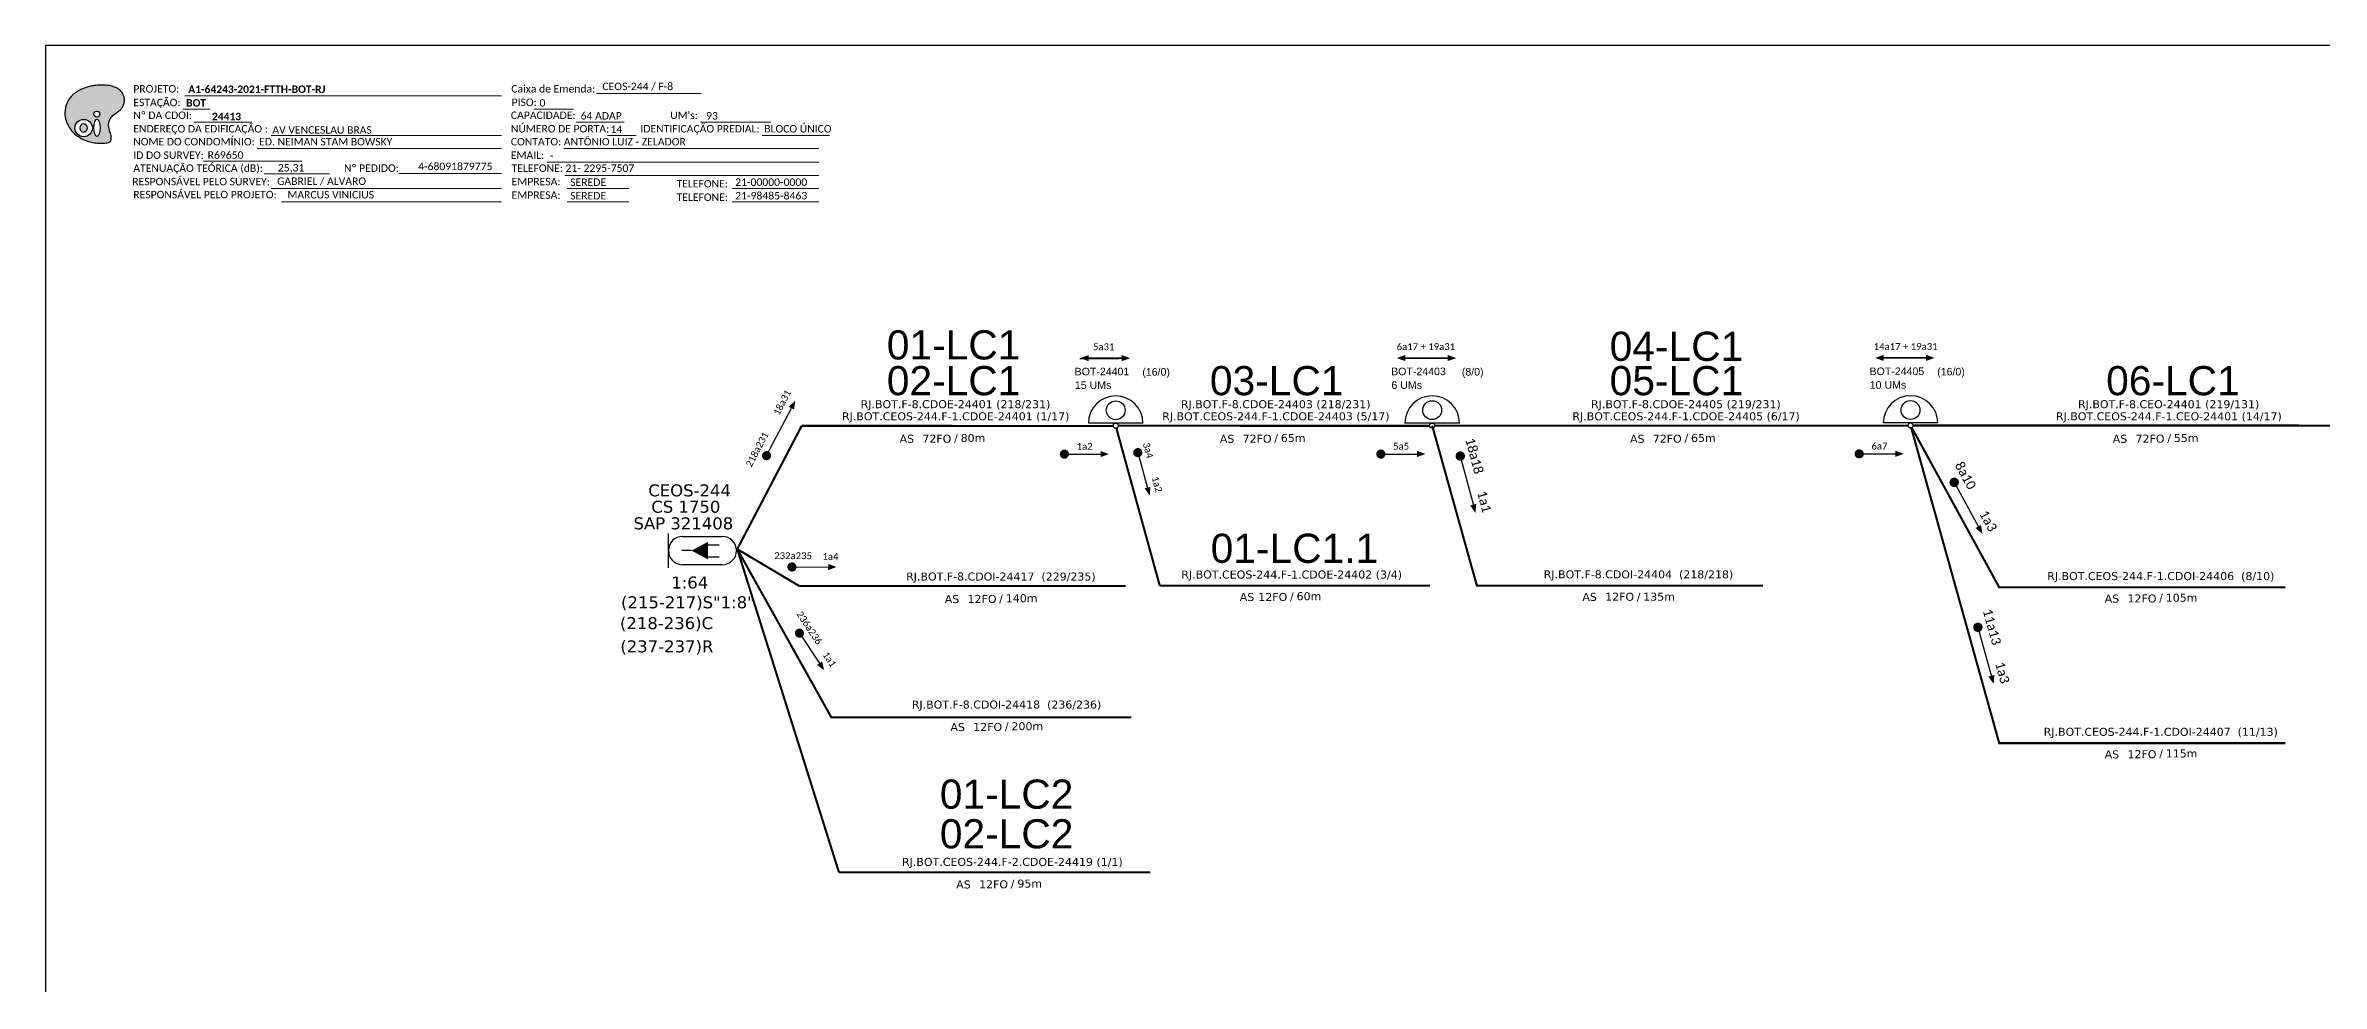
# Model space of a CAD drawing. Header units: inches. Extents: x 828 to 2588, y 223 to 817.
# Drawn here: x 828 to 1375, y 592 to 817 of the extents above; entities that cross this region are included whole.
import ezdxf
from ezdxf.enums import TextEntityAlignment as Align

# ---------------------------------------------------------------- set-up
doc = ezdxf.new("R2010")
doc.units = ezdxf.units.IN
doc.header["$MEASUREMENT"] = 0
for name, color, linetype, lineweight in [("20.0-LEGENDA DOS CDO'S", 1, 'Continuous', 0), ('20.1-CDO_INTERIOR', 1, 'Continuous', 0), ('40.1-ETIQUETAS', 1, 'Continuous', 20)]:
    doc.layers.add(name, color=color, linetype=linetype, lineweight=lineweight)
for name, color, linetype in [('20.4-CEOS', 1, 'Continuous'), ('CAP a instalar', 1, 'FENCELINE1'), ('CD a instalar', 1, 'Continuous'), ('label_cabos', 7, 'Continuous'), ('SETA', 7, 'Continuous'), ('texto', 255, 'Continuous')]:
    doc.layers.add(name, color=color, linetype=linetype)
doc.styles.add('ARIAL', font='arial.ttf')
doc.styles.add('siredit', font='verdana.ttf')
doc.styles.add('WMF-Calibri0', font='calibri.ttf')
doc.styles.add('WMF-Calibri1', font='calibrib.ttf')
doc.linetypes.add('FENCELINE1', pattern='A,0.25,-0.1,[133,ltypeshp.shx,S=0.1,R=0,X=-0.1,Y=0],-0.1,1', length=1.45)

# ---------------------------------------------------------------- blocks, each defined once
blk = doc.blocks.new('OI')
h = blk.add_hatch(color=40)
edge = h.paths.add_edge_path()
edge.add_spline(control_points=[(4.35, -0.67), (3.92, -0.99), (3.26, -1.5), (2.81, -2.59), (2.9, -3.5), (3.06, -4.27), (3.31, -4.85), (3.37, -5.39), (3.4, -5.88), (3.2, -6.4), (2.54, -6.61), (1.65, -6.63), (0.55, -6.67), (-0.56, -6.42), (-1.61, -6.14), (-2.77, -5.61), (-3.92, -4.77), (-4.89, -3.7), (-5.34, -2.65), (-5.6, -1.94), (-5.85, -0.96), (-5.71, 0.47), (-5.1, 2.02), (-4.14, 3.02), (-3.3, 3.61), (-2.37, 4.16), (-1.36, 4.44), (-0.56, 4.7), (0.79, 4.85), (2.24, 4.97), (3.79, 4.57), (4.67, 4.21), (5.44, 3.65), (5.76, 2.99), (6.03, 2.21), (6.01, 1.46), (5.72, 0.64), (5.31, 0.08), (4.88, -0.38), (4.51, -0.55), (4.35, -0.67)], knot_values=[0, 0, 0, 0, 1.60434, 2.417191, 3.427595, 4.282808, 4.776746, 5.304182, 5.888771, 6.258406, 6.858137, 7.79129, 8.986195, 10.124242, 11.187857, 12.242908, 13.953784, 15.414161, 16.515391, 17.349188, 17.675853, 19.552021, 21.515531, 22.568638, 23.63245, 24.621084, 25.782718, 26.745347, 27.142653, 29.870543, 31.004649, 31.921532, 32.709589, 33.801391, 34.042471, 35.192333, 35.971461, 36.628871, 37.254359, 37.836911, 37.836911, 37.836911, 37.836911], degree=3, periodic=0)
h.paths.add_polyline_path([(1.13, -0.87, -1), (-0.04, -0.87, -1)], flags=16)
edge = h.paths.add_edge_path(flags=16)
edge.add_ellipse((0.56, -3.59), major_axis=(-0.02, 1.71), ratio=0.361305, start_angle=0, end_angle=360)
h.paths.add_polyline_path([(-0.36, -3.62, -1), (-3.8, -3.62, -1)], flags=16)
edge = h.paths.add_edge_path(flags=0)
edge.add_ellipse((-2.08, -3.62), major_axis=(0, 0.885), ratio=0.758294, start_angle=0, end_angle=360)
at = {"color": 40}
for centre, radius in [((-2.08, -3.62), 1.72), ((0.54, -0.87), 0.587)]:
    blk.add_circle(centre, radius, dxfattribs=at)
blk.add_ellipse((-2.08, -3.62), major_axis=(0, 0.885), ratio=0.758294, start_param=-3.141592653589792, end_param=3.141592653589792, dxfattribs=at)
blk.add_ellipse((0.56, -3.59), major_axis=(-0.02, 1.71), ratio=0.361305, dxfattribs=at)
at = {"color": 40, "start_tangent": (-0.800898, -0.598801), "end_tangent": (-0.800898, -0.598801)}
blk.add_spline([(4.35, -0.67), (3.2, -1.78), (2.9, -2.54), (2.92, -3.55), (3.12, -4.38), (3.28, -4.85), (3.37, -5.37), (3.35, -5.95), (3.2, -6.29), (2.66, -6.55), (1.73, -6.63), (0.54, -6.62), (-0.58, -6.41), (-1.6, -6.11), (-2.56, -5.67), (-3.95, -4.67), (-4.89, -3.56), (-5.37, -2.56), (-5.64, -1.78), (-5.72, -1.46), (-5.63, 0.42), (-4.84, 2.22), (-4.13, 2.99), (-3.27, 3.62), (-2.4, 4.09), (-1.3, 4.47), (-0.37, 4.72), (0.02, 4.77), (2.75, 4.8), (3.85, 4.53), (4.69, 4.16), (5.31, 3.68), (5.85, 2.73), (5.93, 2.5), (5.94, 1.35), (5.67, 0.62), (5.29, 0.08), (4.84, -0.36), (4.35, -0.67)], degree=3, dxfattribs=at)

msp = doc.modelspace()

# ---------------------------------------------------------------- linework, layer by layer
msp.add_lwpolyline([(828.46, 222.82), (1667.03, 222.82), (1667.03, 816.82), (828.46, 816.82), (828.46, 222.82)])
at = {"color": 7, "lineweight": 0}
for points in [[(861.94, 804.78), (937.91, 804.78)], [(960.75, 805.27), (985.88, 805.27)], [(861.42, 801.5), (867.97, 801.5)], [(864.08, 798.43), (878.03, 798.43)], [(945.71, 801.55), (955.19, 801.55)], [(955.75, 798.43), (967.37, 798.43)], [(985.7, 798.43), (1002.55, 798.43)], [(882.65, 795.2), (937.91, 795.2)], [(963.34, 795.2), (970.28, 795.2)], [(1000.51, 795.2), (1016.69, 795.2)], [(866.4, 789.02), (890.03, 789.02)], [(879.24, 792.08), (937.91, 792.08)], [(948.83, 788.85), (1014.1, 788.85)], [(952.87, 792.08), (1014.1, 792.08)], [(880.94, 786.05), (896.61, 786.05)], [(882.65, 782.5), (937.91, 782.5)], [(913.27, 786.06), (937.76, 786.06)], [(913.77, 786.06), (937.92, 786.06)], [(953.12, 785.61), (1014.1, 785.61)], [(953.72, 782.5), (968.52, 782.5)], [(993.33, 782.5), (1014.1, 782.5)], [(885.14, 779.26), (937.91, 779.26)], [(953.72, 779.26), (968.52, 779.26)], [(993.33, 779.26), (1014.1, 779.26)]]:
    msp.add_lwpolyline(points, dxfattribs=at)
at = {"color": 0}
for points, const_width in [([(1001.31, 717.86, 1), (1001.82, 718.83, 1)], 1.1), ([(1072.51, 718.71, 1), (1073.61, 718.71, 1)], 1.1), ([(1090.55, 719.6, 1), (1090.84, 718.54, 1)], 1.1), ([(1148.49, 718.73, 1), (1149.59, 718.73, 1)], 1.1), ([(1167.95, 718.78, 1), (1168.25, 717.69, 1)], 1.13), ([(1263.33, 718.76, 1), (1264.43, 718.76, 1)], 1.1), ([(1286.52, 712.48, 1), (1286.83, 711.39, 1)], 1.13), ([(1007.11, 691.62, 1), (1008.21, 691.61, 1)], 1.1), ([(1292.21, 677.66, 1), (1292.52, 676.58, 1)], 1.13), ([(1009.15, 676.17, 1), (1009.76, 675.26, 1)], 1.1)]:
    msp.add_lwpolyline(points, format="xyb", close=True, dxfattribs=dict(at, const_width=const_width))
at = {"layer": '20.4-CEOS', "color": 0}
for p, q in [((981.4, 698.94), (990.94, 698.94)), ((990.94, 692.14), (981.4, 692.14))]:
    msp.add_line(p, q, dxfattribs=at)
for points in [[(978, 691.44), (978, 699.64)], [(983.54, 695.54), (981.24, 695.54)], [(987.3, 696.89), (990.2, 696.89)], [(987.3, 694.06), (990.2, 694.06)]]:
    msp.add_lwpolyline(points, dxfattribs=at)
msp.add_lwpolyline([(983.54, 695.54, 0, 4.2, 0), (987.47, 695.54, 4.2, 4.2, 0)], format="xyseb", dxfattribs=at)
for centre, start, end in [((981.4, 695.54), 90, 270), ((990.94, 695.54), 270, 90)]:
    msp.add_arc(centre, 3.4, start, end, dxfattribs=at)
at = {"layer": 'CAP a instalar', "color": 0, "linetype": 'FENCELINE1', "ltscale": 5, "const_width": 0.513}
for points in [[(994.34, 695.54), (1010, 725.5)], [(1010, 725.5), (1084.78, 725.47)], [(1085.99, 725.53), (1160.77, 725.5)], [(1161.98, 725.55), (1275.6, 725.53)], [(1276.81, 725.59), (1390.44, 725.56)], [(1095.96, 687.11), (1160.87, 687.11)], [(1018.95, 618.28), (1093.73, 618.31)]]:
    msp.add_lwpolyline(points, dxfattribs=at)
at = {"layer": 'CAP a instalar', "color": 0, "linetype": 'FENCELINE1', "ltscale": 5.3, "const_width": 0.513}
msp.add_lwpolyline([(1095.96, 687.11), (1085.54, 724.94)], dxfattribs=at)
at = {"layer": 'CD a instalar', "color": 0, "linetype": 'FENCELINE1', "ltscale": 5, "const_width": 0.513}
for points in [[(1240.81, 687.12), (1172.09, 687.12), (1161.37, 725.55)], [(1366.21, 649.3), (1297.49, 649.3), (1276.37, 725)], [(1366.21, 686.71), (1297.49, 686.71), (1276.5, 725.05)], [(1089.1, 655.49), (1017.12, 655.49), (994.53, 695.9)], [(994.53, 695.9), (1009.46, 687.02)], [(994.53, 695.9), (1018.95, 618.28)], [(1087.75, 687.02), (1009.46, 687.02)]]:
    msp.add_lwpolyline(points, dxfattribs=at)
at = {"layer": 'label_cabos', "color": 0}
for p, q in [((1091.92, 726.13), (1078.84, 726.13)), ((1167.91, 726.16), (1154.82, 726.16)), ((1282.75, 726.19), (1269.66, 726.19))]:
    msp.add_line(p, q, dxfattribs=at)
for centre, major_axis, end_param in [((1085.38, 726.13), (-4.63, 4.63), 7.068583), ((1161.37, 726.16), (-4.63, 4.63), 7.068583), ((1276.2, 726.19), (-4.63, 4.63), 7.068583), ((1085.38, 729.24), (-1.6, 1.6), 10.210176), ((1161.37, 729.27), (-1.6, 1.6), 10.210176), ((1276.2, 729.3), (-1.6, 1.6), 10.210176), ((1085.38, 725.53), (-0.428, 0.428), 10.210176), ((1161.37, 725.55), (-0.428, 0.428), 10.210176), ((1276.21, 725.59), (-0.428, 0.428), 10.210176)]:
    msp.add_ellipse(centre, major_axis=major_axis, ratio=1, start_param=3.926991, end_param=end_param, dxfattribs=at)
at = {"layer": 'SETA', "color": 0}
for points in [[(1076.76, 741.68), (1086.22, 741.68)], [(1078.13, 741.74), (1087.59, 741.74)], [(1087.59, 741.74), (1078.13, 741.74)], [(1154.12, 741.76), (1165.87, 741.76)], [(1165.87, 741.76), (1154.12, 741.76)], [(1268.96, 741.8), (1280.7, 741.8)], [(1280.7, 741.8), (1268.96, 741.8)], [(1001.57, 718.35), (1007.54, 729.73)], [(1073.06, 718.71), (1082.51, 718.71)], [(1090.69, 719.07), (1093.2, 709.95)], [(1149.04, 718.73), (1158.5, 718.73)], [(1168.1, 718.23), (1171.49, 705.54)], [(1263.88, 718.76), (1273.34, 718.76)], [(1286.67, 711.94), (1292.97, 700.4)], [(1007.66, 691.62), (1017.11, 691.6)], [(1009.45, 675.72), (1014.7, 667.85)], [(1292.37, 677.12), (1295.88, 664.46)]]:
    msp.add_lwpolyline(points, dxfattribs=at)
for points in [[(1078.89, 742.49), (1076.88, 741.75), (1078.89, 741.02)], [(1086.83, 742.49), (1088.85, 741.75), (1086.83, 741.02)], [(1154.88, 742.51), (1152.86, 741.78), (1154.88, 741.05)], [(1165.11, 742.51), (1167.12, 741.78), (1165.11, 741.05)], [(1269.72, 742.55), (1267.7, 741.81), (1269.72, 741.08)], [(1279.94, 742.55), (1281.96, 741.81), (1279.94, 741.08)], [(1006.87, 730.09), (1008.46, 731.53), (1008.17, 729.4)], [(1081.76, 719.45), (1083.77, 718.72), (1081.76, 717.99)], [(1157.74, 719.48), (1159.76, 718.75), (1157.74, 718.01)], [(1272.58, 719.51), (1274.59, 718.78), (1272.58, 718.05)], [(1093.72, 710.88), (1093.55, 708.74), (1092.31, 710.49)], [(1171.94, 706.78), (1171.76, 704.58), (1170.49, 706.38)], [(1293.11, 701.71), (1293.46, 699.54), (1291.8, 700.98)], [(1016.36, 692.35), (1018.37, 691.61), (1016.35, 690.88)], [(1014.9, 668.9), (1015.41, 666.81), (1013.68, 668.08)], [(1296.32, 665.7), (1296.16, 663.5), (1294.87, 665.29)]]:
    msp.add_solid(points, dxfattribs=at)

# ---------------------------------------------------------------- block references
at = {"color": 7, "xscale": 1.213923925196705, "yscale": 1.21392392515554, "zscale": 1.213923925163967, "rotation": 0.153289602326381}
msp.add_blockref('OI', (840.13, 801.41), dxfattribs=at)

# ---------------------------------------------------------------- texts
at = {"color": 7, "lineweight": 0, "style": 'WMF-Calibri0'}
for s, height, p in [('ESTAÇÃO:', 1.793, (849.54, 802.25)), ('PROJETO:', 1.793, (849.54, 805.53)), ('Caixa de Emenda:', 1.7927, (940.29, 805.53)), ('PISO:', 1.793, (940.36, 802.29)), ('ENDEREÇO DA EDIFICAÇÃO :', 1.7927, (849.54, 795.94)), ('Nº DA CDOI:', 1.7927, (849.54, 799.18)), ('CAPACIDADE:', 1.7927, (940.18, 799.18)), ('NÚMERO DE PORTA:', 1.7927, (940.18, 795.94)), ('IDENTIFICAÇÃO PREDIAL:', 1.7927, (971.27, 795.94)), ("UM's:", 1.793, (978.43, 799.18)), ('BLOCO ÚNICO', 1.7927, (1001.01, 795.94)), ('NOME DO CONDOMÍNIO:', 1.7927, (849.54, 792.83)), ('ED. NEIMAN STAM BOWSKY', 1.7927, (879.75, 792.83)), ('CONTATO: ANTÔNIO LUIZ - ZELADOR', 1.7927, (940.18, 792.83)), ('ATENUAÇÃO TEÓRICA (dB):', 1.7927, (849.54, 786.48)), ('ID DO SURVEY:', 1.7927, (849.54, 789.6)), ('Nº PEDIDO:', 1.793, (900.12, 786.49)), ('EMAIL:', 1.793, (940.18, 789.6)), ('TELEFONE: 21- 2295-7507', 1.7927, (940.36, 786.48)), ('RESPONSÁVEL PELO SURVEY:', 1.7927, (849.29, 783.25)), ('RESPONSÁVEL PELO PROJETO:', 1.7927, (849.54, 780.13)), ('EMPRESA:', 1.793, (940.36, 783.25)), ('EMPRESA:', 1.793, (940.36, 780.01)), ('TELEFONE:', 1.793, (979.97, 782.74)), ('TELEFONE:', 1.793, (979.97, 779.5))]:
    msp.add_text(s, height=height, dxfattribs=at).set_placement(p)
at = {"color": 7, "linetype": 'Continuous'}
for s, height, style, p in [('BOT', 1.793, 'WMF-Calibri1', (862.22, 802.16)), ('A1-64243-2021-FTTH-BOT-RJ', 1.7927, 'WMF-Calibri1', (862.73, 805.43)), ('0', 1.79, 'WMF-Calibri0', (947.06, 802.15)), ('CEOS-244 / F-8', 1.7927, 'WMF-Calibri0', (962.15, 806.11)), ('AV VENCESLAU BRAS ', 1.7927, 'WMF-Calibri0', (882.92, 795.66)), ('14', 1.793, 'WMF-Calibri0', (964.09, 795.8)), ('-', 1.79, 'WMF-Calibri0', (949.53, 789.45)), ('GABRIEL / ALVARO', 1.7927, 'WMF-Calibri0', (884.05, 783.34)), ('MARCUS VINICIUS', 1.7927, 'WMF-Calibri0', (886.54, 780.1)), ('SEREDE', 1.793, 'WMF-Calibri0', (954.43, 783.1)), ('SEREDE', 1.793, 'WMF-Calibri0', (954.43, 779.86)), ('21-00000-0000', 1.7927, 'WMF-Calibri0', (994.03, 783.12)), ('21-98485-8463', 1.7927, 'WMF-Calibri0', (994.03, 779.86))]:
    msp.add_text(s, height=height, dxfattribs=dict(at, style=style)).set_placement(p)
at = {"color": 7, "linetype": 'Continuous', "style": 'WMF-Calibri1'}
msp.add_text('24413', height=1.793, dxfattribs=at).set_placement((871.92, 798.89), align=Align.CENTER)
at = {"color": 0, "linetype": 'Continuous', "style": 'WMF-Calibri0'}
for s, p in [('64 ADAP', (956.93, 799.05)), ('93', (987.05, 799.03)), ('R69650', (867.39, 789.63))]:
    msp.add_text(s, height=1.793, dxfattribs=at).set_placement(p)
at = {"color": 0, "lineweight": 0, "style": 'WMF-Calibri0'}
msp.add_text('25,31', height=1.793, dxfattribs=at).set_placement((884.24, 786.57))
at = {"color": 7, "style": 'WMF-Calibri0'}
msp.add_text('4-68091879775', height=1.7927, dxfattribs=at).set_placement((917.92, 786.9))
at = {"color": 0, "char_height": 2.2605, "width": 166.8764, "attachment_point": 5}
for s, insert, rotation in [('{\\fCalibri|b0|i0|c0|p34;\\C256;18a18}', (1171.5, 718.29), 284.8737), ('{\\fCalibri|b0|i0|c0|p34;\\C256;8a10}', (1289.4, 713.57), 298.5659), ('{\\fCalibri|b0|i0|c0|p34;\\C256;1a1}', (1173.88, 707.29), 284.8737), ('{\\fCalibri|b0|i0|c0|p34;\\C256;1a3}', (1294.87, 702.67), 298.5659), ('{\\fCalibri|b0|i0|c0|p34;\\C256;11a13}', (1295.76, 677.2), 285.4552), ('{\\fCalibri|b0|i0|c0|p34;\\C256;1a3}', (1298.25, 666.23), 285.4552)]:
    msp.add_mtext(s, dxfattribs=dict(at, insert=insert, rotation=rotation))
at = {"layer": "20.0-LEGENDA DOS CDO'S", "color": 0, "style": 'ARIAL'}
for s, p in [('BOT-24401', (1075.52, 737.62)), ('BOT-24403', (1151.51, 737.65)), ('BOT-24405', (1266.35, 737.68))]:
    msp.add_text(s, height=1.817, rotation=0.118, dxfattribs=at).set_placement(p)
for s, p in [('       (16/0)', (1092.62, 737.54)), ('       (8/0)', (1168.61, 737.57)), ('       (16/0)', (1283.45, 737.6))]:
    msp.add_text(s, height=1.8175, rotation=0.118, dxfattribs=at).set_placement(p, align=Align.CENTER)
at = {"layer": '20.1-CDO_INTERIOR', "color": 0, "style": 'ARIAL'}
for s, p in [('15 UMs', (1075.59, 734.35)), ('6 UMs', (1151.58, 734.37)), ('10 UMs', (1266.41, 734.41))]:
    msp.add_text(s, height=1.817, rotation=0.118, dxfattribs=at).set_placement(p)
at = {"layer": '20.4-CEOS', "color": 0, "style": 'siredit'}
for s, p in [('CEOS-244', (983.09, 711.45)), ('CS 1750', (982.18, 707.52)), ('SAP 321408', (981.59, 703.53)), ('1:64', (983.12, 689.32)), ('(215-217)S"1:8"', (982.68, 684.57)), ('(218-236)C', (977.55, 679.56)), ('(237-237)R', (977.63, 673.99))]:
    msp.add_text(s, height=2.881, dxfattribs=at).set_placement(p, align=Align.TOP_CENTER)
at = {"layer": '40.1-ETIQUETAS', "color": 0, "style": 'siredit'}
for s, height, p in [('RJ.BOT.CEOS-244.F-1.CDOE-24401 (1/17)', 1.9214, (1046.97, 727.79)), ('RJ.BOT.F-8.CDOE-24401 (218/231)', 1.9214, (1046.92, 730.7)), ('RJ.BOT.CEOS-244.F-1.CDOE-24403 (5/17)', 1.9214, (1123.83, 727.79)), ('RJ.BOT.F-8.CDOE-24403 (218/231)', 1.9214, (1123.79, 730.7)), ('RJ.BOT.CEOS-244.F-1.CDOE-24405 (6/17)', 1.9214, (1222.31, 727.79)), ('RJ.BOT.F-8.CDOE-24405 (219/231)', 1.9214, (1222.26, 730.7)), ('RJ.BOT.CEOS-244.F-1.CEO-24401 (14/17)', 1.9214, (1338.21, 727.79)), ('RJ.BOT.F-8.CEO-24401 (219/131)', 1.9214, (1338.16, 730.7)), ('RJ.BOT.F-8.CDOI-24417  (229/235)', 1.9214, (1057.81, 689.32)), ('RJ.BOT.CEOS-244.F-1.CDOE-24402 (3/4)', 1.9245, (1127.62, 689.8)), ('RJ.BOT.F-8.CDOI-24404  (218/218)', 1.9214, (1210.88, 689.84)), ('RJ.BOT.CEOS-244.F-1.CDOI-24406  (8/10)', 1.9214, (1336.27, 689.43)), ('RJ.BOT.F-8.CDOI-24418  (236/236)', 1.9214, (1059.17, 658.58)), ('RJ.BOT.CEOS-244.F-1.CDOI-24407  (11/13)', 1.9214, (1336.27, 652.03)), ('RJ.BOT.CEOS-244.F-2.CDOE-24419 (1/1)', 1.9245, (1060.57, 620.79))]:
    msp.add_text(s, height=height, dxfattribs=at).set_placement(p, align=Align.MIDDLE_CENTER)
for s, height, p in [('AS', 1.921, (1036.98, 722.39)), ('72FO', 1.921, (1045.92, 722.42)), ('/', 1.92, (1047.48, 722.59)), ('AS', 1.921, (1113.85, 722.39)), ('72FO', 1.921, (1122.79, 722.42)), ('/', 1.92, (1124.34, 722.59)), ('AS', 1.921, (1212.32, 722.39)), ('72FO', 1.921, (1221.26, 722.42)), ('/', 1.92, (1222.82, 722.59)), ('AS', 1.921, (1328.22, 722.39)), ('72FO', 1.921, (1337.16, 722.42)), ('/', 1.92, (1338.72, 722.59)), ('AS', 1.921, (1047.82, 683.91)), ('12FO', 1.921, (1056.77, 683.94)), ('/', 1.92, (1058.32, 684.12)), ('AS', 1.925, (1118.64, 684.4)), ('12FO', 1.925, (1126.57, 684.41)), ('/', 1.92, (1128.13, 684.59)), ('AS', 1.921, (1200.89, 684.44)), ('12FO', 1.921, (1209.83, 684.47)), ('/', 1.92, (1211.36, 684.48)), ('AS', 1.921, (1326.28, 684.02)), ('12FO', 1.921, (1335.23, 684.05)), ('/', 1.92, (1336.78, 684.23)), ('AS', 1.921, (1049.18, 653.17)), ('12FO', 1.921, (1058.12, 653.2)), ('/', 1.92, (1059.67, 653.38)), ('AS', 1.921, (1326.28, 646.62)), ('12FO', 1.921, (1335.23, 646.65)), ('/', 1.92, (1336.78, 646.83)), ('AS', 1.925, (1050.57, 615.38)), ('12FO', 1.925, (1059.53, 615.41)), ('/', 1.92, (1061.08, 615.59))]:
    msp.add_text(s, height=height, dxfattribs=at).set_placement(p, align=Align.MIDDLE_RIGHT)
for s, height, p in [('80m', 1.921, (1048.16, 722.59)), ('65m', 1.921, (1125.02, 722.59)), ('65m', 1.921, (1223.5, 722.59)), ('55m', 1.921, (1339.4, 722.59)), ('140m', 1.921, (1059, 684.12)), ('60m', 1.925, (1128.81, 684.59)), ('135m', 1.921, (1212.04, 684.48)), ('105m', 1.921, (1337.46, 684.23)), ('200m', 1.921, (1060.36, 653.38)), ('115m', 1.921, (1337.46, 646.83)), ('95m', 1.925, (1061.77, 615.59))]:
    msp.add_text(s, height=height, dxfattribs=at).set_placement(p, align=Align.MIDDLE_LEFT)
at = {"layer": 'texto', "color": 0, "attachment_point": 5}
for s, insert, char_height, width in [('{\\fArial|b0|i0|c0|p34;01-LC1}', (1046.46, 744.89), 7, 41.71), ('{\\fCalibri|b0|i0|c0|p34;\\C7;5a31}', (1082.5, 744.48), 1.65, 27.8947), ('{\\fCalibri|b0|i0|c0|p34;\\C7;6a17 + 19a31}', (1159.86, 744.51), 1.65, 27.8947), ('{\\fArial|b0|i0|c0|p34;04-LC1}', (1220, 744.55), 7, 41.71), ('{\\fCalibri|b0|i0|c0|p34;\\C7;14a17 + 19a31}', (1275.03, 744.54), 1.65, 27.8947), ('{\\fArial|b0|i0|c0|p34;02-LC1}', (1046.46, 736.3), 7, 41.71), ('{\\fArial|b0|i0|c0|p34;03-LC1}', (1124.03, 736.3), 7, 41.71), ('{\\fArial|b0|i0|c0|p34;05-LC1}', (1220, 736.3), 7, 41.71), ('{\\fArial|b0|i0|c0|p34;06-LC1}', (1339.19, 736.3), 7, 41.71), ('{\\fCalibri|b0|i0|c0|p34;\\C7;1a2}', (1077.92, 720.57), 1.65, 27.8947), ('{\\fCalibri|b0|i0|c0|p34;\\C7;5a5}', (1153.9, 720.6), 1.65, 27.8947), ('{\\fCalibri|b0|i0|c0|p34;\\C7;6a7}', (1268.74, 720.63), 1.65, 27.8947), ('{\\fArial|b0|i0|c0|p34;01-LC1.1}', (1128.29, 696.05), 7, 41.71), ('{\\fArial|b0|i0|c0|p34;01-LC2}', (1059.19, 637.02), 7, 41.71), ('{\\fArial|b0|i0|c0|p34;02-LC2}', (1059.19, 627.49), 7, 41.71)]:
    msp.add_mtext(s, dxfattribs=dict(at, insert=insert, char_height=char_height, width=width))
at = {"layer": 'texto', "color": 0, "char_height": 1.65, "width": 27.8947, "attachment_point": 5}
for s, insert, rotation in [('{\\fCalibri|b0|i0|c0|p34;\\C7;18a31}', (1005.33, 731.09), 62.3002), ('{\\fCalibri|b0|i0|c0|p34;\\C7;218a231}', (999.3, 719.83), 62.3002), ('{\\fCalibri|b0|i0|c0|p34;\\C7;3a4}', (1093.16, 719.63), 285.397), ('{\\fCalibri|b0|i0|c0|p34;\\C7;1a2}', (1095.31, 711.45), 285.397), ('{\\fCalibri|b0|i0|c0|p34;\\C7;232a235}', (1007.93, 694.31), 359.8997), ('{\\fCalibri|b0|i0|c0|p34;\\C7;1a4}', (1016.91, 694.11), 359.8997), ('{\\fCalibri|b0|i0|c0|p34;\\C7;236a236}', (1011.84, 677), 303.6988), ('{\\fCalibri|b0|i0|c0|p34;\\C7;1a1}', (1016.67, 669.42), 303.6988)]:
    msp.add_mtext(s, dxfattribs=dict(at, insert=insert, rotation=rotation))

doc.saveas('drawing.dxf')
